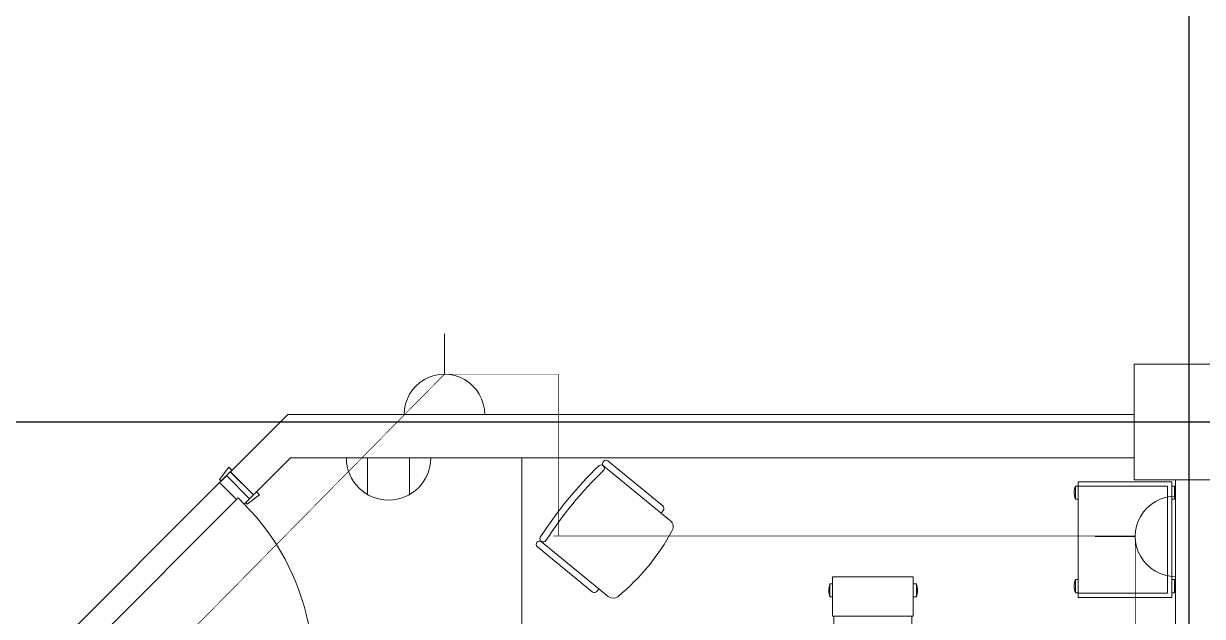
# Model space of a CAD drawing. Header units: metres. Extents: x 75097 to 220695, y -1557923 to -1361206.
# Drawn here: x 131814 to 137225, y -1434530 to -1431809 of the extents above; entities that cross this region are included whole.
import ezdxf

# ---------------------------------------------------------------- set-up
doc = ezdxf.new("R2010")
doc.units = ezdxf.units.M
doc.layers.get('0').update_dxf_attribs({"lineweight": 0})
doc.layers.add('A-100 - Copy$0$axes', color=8, linetype='Continuous')
doc.layers.add('PD-VENT', color=8, linetype='Continuous')
for name, color, linetype, lineweight in [('A-100 - Copy$0$car', 8, 'Continuous', 0), ('A-100 - Copy$0$Medical Equipment and Furniture', 8, 'Continuous', 0), ('A-100 - Copy$0$Medical Equipment and Furniture1', 8, 'Continuous', 5), ('A-100 - Copy$0$Structure', 8, 'Continuous', 9), ('A-100 - Copy$0$Walls', 8, 'Continuous', 0), ('A-100 - Copy$0$Wooden Joinery', 8, 'Continuous', 0)]:
    doc.layers.add(name, color=color, linetype=linetype, lineweight=lineweight)
doc.layers.add('E-POWR', color=7, linetype='Continuous', lineweight=9, true_color=0x4e7e3e)

# ---------------------------------------------------------------- blocks, each defined once
blk = doc.blocks.new('NORMAL SOCKET')
at = {"layer": 'E-POWR'}
for p, q in [((0, 307.7), (0, 615.4)), ((-307.7, 0), (307.7, 0))]:
    blk.add_line(p, q, dxfattribs=at)
blk.add_ellipse((0, 0), major_axis=(32.8, 305.9), ratio=1, start_param=4.81904, end_param=7.960633, dxfattribs=at)
blk = doc.blocks.new('WALL OUTLET')
at = {"layer": 'E-POWR', "extrusion": (9.94399e-05, 4.90741e-07, 1)}
blk.add_line((-193.4, 0, 0), (193.4, 0, 0), dxfattribs=at)
blk.add_line((-193.4, 0, 0), (193.4, 0, 0), dxfattribs=at)
at = {"layer": 'E-POWR', "extrusion": (9.94399e-05, 4.90741e-07, 1), "elevation": 0}
for points in [[(-96.7, 0), (-96.7, 167.5)], [(96.7, 0), (96.7, 167.5)]]:
    blk.add_lwpolyline(points, dxfattribs=at)
at = {"layer": 'E-POWR', "extrusion": (9.94399e-05, 4.90741e-07, 1)}
blk.add_arc((0, 0, 0), 193.4, 359.9963, 179.9963, dxfattribs=at)
blk = doc.blocks.new('A-100 - Copy$0$HF13963-P')
at = {"layer": 'A-100 - Copy$0$Medical Equipment and Furniture1'}
for p, q in [((0.18, 0.185), (0, 0.185)), ((0, 0.185), (0, -0.185)), ((0.0915, 0.1995), (0.0315, 0.1995)), ((0.0315, 0.1995), (0.0315, 0.185)), ((0.0915, 0.1995), (0.0915, 0.185)), ((0.18, 0.185), (0.18, -0.185)), ((0.83, 0.1788), (0.18, 0.1788)), ((0.8007, 0.1919), (0.7407, 0.1919)), ((0.7407, 0.1919), (0.7407, 0.1788)), ((0.8007, 0.1919), (0.8007, 0.1788)), ((0.83, -0.1788), (0.83, 0.1788)), ((0.18, -0.185), (0, -0.185)), ((0.0315, -0.185), (0.0315, -0.1971)), ((0.0915, -0.1971), (0.0315, -0.1971)), ((0.0915, -0.185), (0.0915, -0.1971)), ((0.18, -0.1788), (0.83, -0.1788)), ((0.7407, -0.1788), (0.7407, -0.1933)), ((0.8007, -0.1933), (0.7407, -0.1933)), ((0.8007, -0.1788), (0.8007, -0.1933))]:
    blk.add_line(p, q, dxfattribs=at)
for centre, start, end in [((0.0615, 0.112), 71.0754, 108.9246), ((0.7707, 0.1044), 71.0754, 108.9246), ((0.0615, -0.1096), 251.0754, 288.9246), ((0.7707, -0.1058), 251.0754, 288.9246)]:
    blk.add_arc(centre, 0.0925, start, end, dxfattribs=at)
blk = doc.blocks.new('A-100 - Copy$0$HF10531-P')
at = {"layer": 'A-100 - Copy$0$Medical Equipment and Furniture1'}
for p, q in [((0.0791, 0.4424), (0.0191, 0.4424)), ((0.0191, 0.4424), (0.0191, 0.43)), ((0.0791, 0.4424), (0.0791, 0.43)), ((0.5086, 0.4424), (0.4486, 0.4424)), ((0.4486, 0.4424), (0.4486, 0.43)), ((0.5086, 0.4424), (0.5086, 0.43)), ((0.53, 0.43), (0, 0.43)), ((0, 0.43), (0, 0)), ((0.51, 0.41), (0.02, 0.41)), ((0.02, 0.41), (0.02, 0)), ((0.51, 0), (0.51, 0.41)), ((0.53, 0), (0.53, 0.43)), ((0, 0), (0.53, 0)), ((0.0191, -0.0124), (0.0191, 0)), ((0.0791, -0.0124), (0.0791, 0)), ((0.4486, -0.0124), (0.4486, 0)), ((0.5086, -0.0124), (0.5086, 0)), ((0.0791, -0.0124), (0.0191, -0.0124)), ((0.5086, -0.0124), (0.4486, -0.0124))]:
    blk.add_line(p, q, dxfattribs=at)
for points in [[(0.02, 0.41), (0.02, 0.41), (0.02, 0.41), (0.02, 0.41), (0.02, 0.41), (0.02, 0.41), (0.02, 0.41), (0.02, 0.41), (0.02, 0.41), (0.02, 0.41), (0.02, 0.41), (0.02, 0.41), (0.02, 0.41), (0.02, 0.41), (0.02, 0.41), (0.02, 0.41), (0.02, 0.41), (0.02, 0.41), (0.02, 0.41), (0.02, 0.41), (0.02, 0.41), (0.02, 0.41), (0.02, 0.41), (0.02, 0.41), (0.02, 0.41), (0.02, 0.41), (0.02, 0.41), (0.02, 0.41), (0.02, 0.41), (0.02, 0.41), (0.02, 0.41), (0.02, 0.41), (0.02, 0.41), (0.02, 0.41), (0.02, 0.41), (0.02, 0.41), (0.02, 0.41), (0.02, 0.41), (0.02, 0.41), (0.02, 0.41), (0.02, 0.41), (0.02, 0.41), (0.02, 0.41), (0.02, 0.41), (0.02, 0.41), (0.02, 0.41), (0.02, 0.41), (0.02, 0.41), (0.02, 0.41), (0.02, 0.41), (0.02, 0.41), (0.02, 0.41), (0.02, 0.41), (0.02, 0.41), (0.02, 0.41), (0.02, 0.41), (0.02, 0.41), (0.02, 0.41), (0.02, 0.41), (0.02, 0.41), (0.02, 0.41), (0.02, 0.41), (0.02, 0.41), (0.02, 0.41), (0.02, 0.41), (0.02, 0.41), (0.02, 0.41), (0.02, 0.41), (0.02, 0.41), (0.02, 0.41), (0.02, 0.41), (0.02, 0.41), (0.02, 0.41), (0.02, 0.41), (0.02, 0.41), (0.02, 0.41), (0.02, 0.41), (0.02, 0.41), (0.02, 0.41), (0.02, 0.41), (0.02, 0.41), (0.02, 0.41), (0.02, 0.41), (0.02, 0.41), (0.02, 0.41), (0.02, 0.41), (0.02, 0.41), (0.02, 0.41), (0.02, 0.41), (0.02, 0.41), (0.02, 0.41), (0.02, 0.41), (0.02, 0.41), (0.02, 0.41), (0.02, 0.41), (0.02, 0.41), (0.02, 0.41), (0.02, 0.41), (0.02, 0.41), (0.02, 0.41), (0.02, 0.41), (0.02, 0.41), (0.02, 0.41), (0.02, 0.41), (0.02, 0.41), (0.02, 0.41), (0.02, 0.41), (0.02, 0.41), (0.02, 0.41), (0.02, 0.41), (0.02, 0.41), (0.02, 0.41), (0.02, 0.41), (0.02, 0.41), (0.02, 0.41), (0.02, 0.41), (0.02, 0.41), (0.02, 0.41), (0.02, 0.41), (0.02, 0.41), (0.02, 0.41), (0.02, 0.41), (0.02, 0.41), (0.02, 0.41), (0.02, 0.41), (0.02, 0.41), (0.02, 0.41), (0.02, 0.41), (0.02, 0.41), (0.02, 0.41), (0.02, 0.41), (0.02, 0.41), (0.02, 0.41), (0.02, 0.41), (0.02, 0.41), (0.02, 0.41), (0.02, 0.41), (0.02, 0.41), (0.02, 0.41), (0.02, 0.41), (0.02, 0.41), (0.02, 0.41), (0.02, 0.41), (0.02, 0.41), (0.02, 0.41), (0.02, 0.41), (0.02, 0.41), (0.02, 0.41), (0.02, 0.41), (0.02, 0.41), (0.02, 0.41), (0.02, 0.41), (0.02, 0.41), (0.02, 0.41), (0.02, 0.41), (0.02, 0.41), (0.02, 0.41), (0.02, 0.41), (0.02, 0.41), (0.02, 0.41), (0.02, 0.41), (0.02, 0.41), (0.02, 0.41), (0.02, 0.41), (0.02, 0.41), (0.02, 0.41), (0.02, 0.41), (0.02, 0.41), (0.02, 0.41), (0.02, 0.41), (0.02, 0.41), (0.02, 0.41), (0.02, 0.41), (0.02, 0.41), (0.02, 0.41), (0.02, 0.41), (0.02, 0.41), (0.02, 0.41), (0.02, 0.41), (0.02, 0.41), (0.02, 0.41), (0.02, 0.41), (0.02, 0.41), (0.02, 0.41), (0.02, 0.41), (0.02, 0.41), (0.02, 0.41), (0.02, 0.41), (0.02, 0.41), (0.02, 0.41), (0.02, 0.41), (0.02, 0.41), (0.02, 0.41), (0.02, 0.41), (0.02, 0.41), (0.02, 0.41), (0.02, 0.41), (0.02, 0.41), (0.02, 0.41), (0.02, 0.41), (0.02, 0.41), (0.02, 0.41), (0.02, 0.41), (0.02, 0.41), (0.02, 0.41), (0.02, 0.41), (0.02, 0.41), (0.02, 0.41), (0.02, 0.41), (0.02, 0.41), (0.02, 0.41), (0.02, 0.41), (0.02, 0.41), (0.02, 0.41), (0.02, 0.41), (0.02, 0.41), (0.02, 0.41), (0.02, 0.41), (0.02, 0.41)], [(0.02, 0.41), (0.02, 0.41), (0.02, 0.41), (0.02, 0.41), (0.02, 0.41), (0.02, 0.41), (0.02, 0.41), (0.02, 0.41), (0.02, 0.41), (0.02, 0.41), (0.02, 0.41), (0.02, 0.41), (0.02, 0.41), (0.02, 0.41), (0.02, 0.41), (0.02, 0.41), (0.02, 0.41), (0.02, 0.41), (0.02, 0.41), (0.02, 0.41), (0.02, 0.41), (0.02, 0.41), (0.02, 0.41), (0.02, 0.41), (0.02, 0.41), (0.02, 0.41), (0.02, 0.41), (0.02, 0.41), (0.02, 0.41), (0.02, 0.41), (0.02, 0.41), (0.02, 0.41), (0.02, 0.41), (0.02, 0.41), (0.02, 0.41), (0.02, 0.41), (0.02, 0.41), (0.02, 0.41), (0.02, 0.41), (0.02, 0.41), (0.02, 0.41), (0.02, 0.41), (0.02, 0.41), (0.02, 0.41), (0.02, 0.41), (0.02, 0.41), (0.02, 0.41), (0.02, 0.41), (0.02, 0.41), (0.02, 0.41), (0.02, 0.41), (0.02, 0.41), (0.02, 0.41), (0.02, 0.41), (0.02, 0.41), (0.02, 0.41), (0.02, 0.41), (0.02, 0.41), (0.02, 0.41), (0.02, 0.41), (0.02, 0.41), (0.02, 0.41), (0.02, 0.41), (0.02, 0.41), (0.02, 0.41), (0.02, 0.41), (0.02, 0.41), (0.02, 0.41), (0.02, 0.41), (0.02, 0.41), (0.02, 0.41), (0.02, 0.41), (0.02, 0.41), (0.02, 0.41), (0.02, 0.41), (0.02, 0.41), (0.02, 0.41), (0.02, 0.41), (0.02, 0.41), (0.02, 0.41), (0.02, 0.41), (0.02, 0.41), (0.02, 0.41), (0.02, 0.41), (0.02, 0.41), (0.02, 0.41), (0.02, 0.41), (0.02, 0.41), (0.02, 0.41), (0.02, 0.41), (0.02, 0.41), (0.02, 0.41), (0.02, 0.41), (0.02, 0.41), (0.02, 0.41), (0.02, 0.41), (0.02, 0.41), (0.02, 0.41), (0.02, 0.41), (0.02, 0.41), (0.02, 0.41), (0.02, 0.41), (0.02, 0.41), (0.02, 0.41), (0.02, 0.41), (0.02, 0.41), (0.02, 0.41), (0.02, 0.41), (0.02, 0.41), (0.02, 0.41), (0.02, 0.41), (0.02, 0.41), (0.02, 0.41), (0.02, 0.41), (0.02, 0.41), (0.02, 0.41), (0.02, 0.41), (0.02, 0.41), (0.02, 0.41), (0.02, 0.41), (0.02, 0.41), (0.02, 0.41), (0.02, 0.41), (0.02, 0.41), (0.02, 0.41), (0.02, 0.41), (0.02, 0.41), (0.02, 0.41), (0.02, 0.41), (0.02, 0.41), (0.02, 0.41), (0.02, 0.41), (0.02, 0.41), (0.02, 0.41), (0.02, 0.41), (0.02, 0.41), (0.02, 0.41), (0.02, 0.41), (0.02, 0.41), (0.02, 0.41), (0.02, 0.41), (0.02, 0.41), (0.02, 0.41), (0.02, 0.41), (0.02, 0.41), (0.02, 0.41), (0.02, 0.41), (0.02, 0.41), (0.02, 0.41), (0.02, 0.41), (0.02, 0.41), (0.02, 0.41), (0.02, 0.41), (0.02, 0.41), (0.02, 0.41), (0.02, 0.41), (0.02, 0.41), (0.02, 0.41), (0.02, 0.41), (0.02, 0.41), (0.02, 0.41), (0.02, 0.41), (0.02, 0.41), (0.02, 0.41), (0.02, 0.41), (0.02, 0.41), (0.02, 0.41), (0.02, 0.41), (0.02, 0.41), (0.02, 0.41), (0.02, 0.41), (0.02, 0.41), (0.02, 0.41), (0.02, 0.41), (0.02, 0.41), (0.02, 0.41), (0.02, 0.41), (0.02, 0.41), (0.02, 0.41), (0.02, 0.41), (0.02, 0.41), (0.02, 0.41), (0.02, 0.41), (0.02, 0.41), (0.02, 0.41), (0.02, 0.41), (0.02, 0.41), (0.02, 0.41), (0.02, 0.41), (0.02, 0.41), (0.02, 0.41), (0.02, 0.41), (0.02, 0.41), (0.02, 0.41), (0.02, 0.41), (0.02, 0.41), (0.02, 0.41), (0.02, 0.41), (0.02, 0.41), (0.02, 0.41), (0.02, 0.41), (0.02, 0.41), (0.02, 0.41), (0.02, 0.41), (0.02, 0.41), (0.02, 0.41), (0.02, 0.41), (0.02, 0.41), (0.02, 0.41), (0.02, 0.41), (0.02, 0.41), (0.02, 0.41), (0.02, 0.41), (0.02, 0.41)], [(0.02, 0.41), (0.02, 0.41), (0.02, 0.41), (0.02, 0.41), (0.02, 0.41), (0.02, 0.41), (0.02, 0.41), (0.02, 0.41), (0.02, 0.41), (0.02, 0.41), (0.02, 0.41), (0.02, 0.41), (0.02, 0.41), (0.02, 0.41), (0.02, 0.41), (0.02, 0.41), (0.02, 0.41), (0.02, 0.41), (0.02, 0.41), (0.02, 0.41), (0.02, 0.41), (0.02, 0.41), (0.02, 0.41), (0.02, 0.41), (0.02, 0.41), (0.02, 0.41), (0.02, 0.41), (0.02, 0.41), (0.02, 0.41), (0.02, 0.41), (0.02, 0.41), (0.02, 0.41), (0.02, 0.41), (0.02, 0.41), (0.02, 0.41), (0.02, 0.41), (0.02, 0.41), (0.02, 0.41), (0.02, 0.41), (0.02, 0.41), (0.02, 0.41), (0.02, 0.41), (0.02, 0.41), (0.02, 0.41), (0.02, 0.41), (0.02, 0.41), (0.02, 0.41), (0.02, 0.41), (0.02, 0.41), (0.02, 0.41), (0.02, 0.41), (0.02, 0.41), (0.02, 0.41), (0.02, 0.41), (0.02, 0.41), (0.02, 0.41), (0.02, 0.41), (0.02, 0.41), (0.02, 0.41), (0.02, 0.41), (0.02, 0.41), (0.02, 0.41), (0.02, 0.41), (0.02, 0.41), (0.02, 0.41), (0.02, 0.41), (0.02, 0.41), (0.02, 0.41), (0.02, 0.41), (0.02, 0.41), (0.02, 0.41), (0.02, 0.41), (0.02, 0.41), (0.02, 0.41), (0.02, 0.41), (0.02, 0.41), (0.02, 0.41), (0.02, 0.41), (0.02, 0.41), (0.02, 0.41), (0.02, 0.41), (0.02, 0.41), (0.02, 0.41), (0.02, 0.41), (0.02, 0.41), (0.02, 0.41), (0.02, 0.41), (0.02, 0.41), (0.02, 0.41), (0.02, 0.41), (0.02, 0.41), (0.02, 0.41), (0.02, 0.41), (0.02, 0.41), (0.02, 0.41), (0.02, 0.41), (0.02, 0.41), (0.02, 0.41), (0.02, 0.41), (0.02, 0.41), (0.02, 0.41), (0.02, 0.41), (0.02, 0.41), (0.02, 0.41), (0.02, 0.41), (0.02, 0.41), (0.02, 0.41), (0.02, 0.41), (0.02, 0.41), (0.02, 0.41), (0.02, 0.41), (0.02, 0.41), (0.02, 0.41), (0.02, 0.41), (0.02, 0.41), (0.02, 0.41), (0.02, 0.41), (0.02, 0.41), (0.02, 0.41), (0.02, 0.41), (0.02, 0.41), (0.02, 0.41), (0.02, 0.41), (0.02, 0.41), (0.02, 0.41), (0.02, 0.41), (0.02, 0.41), (0.02, 0.41), (0.02, 0.41), (0.02, 0.41), (0.02, 0.41), (0.02, 0.41), (0.02, 0.41), (0.02, 0.41), (0.02, 0.41), (0.02, 0.41), (0.02, 0.41), (0.02, 0.41), (0.02, 0.41), (0.02, 0.41), (0.02, 0.41), (0.02, 0.41), (0.02, 0.41), (0.02, 0.41), (0.02, 0.41), (0.02, 0.41), (0.02, 0.41), (0.02, 0.41), (0.02, 0.41), (0.02, 0.41), (0.02, 0.41), (0.02, 0.41), (0.02, 0.41), (0.02, 0.41), (0.02, 0.41), (0.02, 0.41), (0.02, 0.41), (0.02, 0.41), (0.02, 0.41), (0.02, 0.41), (0.02, 0.41), (0.02, 0.41), (0.02, 0.41), (0.02, 0.41), (0.02, 0.41), (0.02, 0.41), (0.02, 0.41), (0.02, 0.41), (0.02, 0.41), (0.02, 0.41), (0.02, 0.41), (0.02, 0.41), (0.02, 0.41), (0.02, 0.41), (0.02, 0.41), (0.02, 0.41), (0.02, 0.41), (0.02, 0.41), (0.02, 0.41), (0.02, 0.41), (0.02, 0.41), (0.02, 0.41), (0.02, 0.41), (0.02, 0.41), (0.02, 0.41), (0.02, 0.41), (0.02, 0.41), (0.02, 0.41), (0.02, 0.41), (0.02, 0.41), (0.02, 0.41), (0.02, 0.41), (0.02, 0.41), (0.02, 0.41), (0.02, 0.41), (0.02, 0.41), (0.02, 0.41), (0.02, 0.41), (0.02, 0.41), (0.02, 0.41), (0.02, 0.41), (0.02, 0.41), (0.02, 0.41), (0.02, 0.41), (0.02, 0.41), (0.02, 0.41), (0.02, 0.41), (0.02, 0.41), (0.02, 0.41), (0.02, 0.41), (0.02, 0.41), (0.02, 0.41), (0.02, 0.41), (0.02, 0.41), (0.02, 0.41), (0.02, 0.41), (0.02, 0.41), (0.02, 0.41), (0.02, 0.41), (0.02, 0.41), (0.02, 0.41), (0.02, 0.41), (0.02, 0.41), (0.02, 0.41), (0.02, 0.41), (0.02, 0.41), (0.02, 0.41), (0.02, 0.41), (0.02, 0.41), (0.02, 0.41), (0.02, 0.41), (0.02, 0.41), (0.02, 0.41), (0.02, 0.41), (0.02, 0.41), (0.02, 0.41), (0.02, 0.41), (0.02, 0.41), (0.02, 0.41), (0.02, 0.41), (0.02, 0.41), (0.02, 0.41), (0.02, 0.41), (0.02, 0.41), (0.02, 0.41), (0.02, 0.41), (0.02, 0.41), (0.02, 0.41), (0.02, 0.41), (0.02, 0.41), (0.02, 0.41), (0.02, 0.41), (0.02, 0.41), (0.02, 0.41), (0.02, 0.41), (0.02, 0.41), (0.02, 0.41), (0.02, 0.41), (0.02, 0.41), (0.02, 0.41), (0.02, 0.41), (0.02, 0.41), (0.02, 0.41), (0.02, 0.41), (0.02, 0.41), (0.02, 0.41), (0.02, 0.41), (0.02, 0.41), (0.02, 0.41), (0.02, 0.41), (0.02, 0.41), (0.02, 0.41), (0.02, 0.41), (0.02, 0.41), (0.02, 0.41), (0.02, 0.41), (0.02, 0.41)]]:
    blk.add_lwpolyline(points, close=True, dxfattribs=at)
for points in [[(0.02, 0.41), (0.02, 0.41), (0.02, 0.41), (0.02, 0.41), (0.02, 0.41), (0.02, 0.41), (0.02, 0.41), (0.02, 0.41)], [(0.02, 0.41), (0.02, 0.41), (0.02, 0.41), (0.02, 0.41), (0.02, 0.41), (0.02, 0.41), (0.02, 0.41), (0.02, 0.41), (0.02, 0.41), (0.02, 0.41), (0.02, 0.41), (0.02, 0.41), (0.02, 0.41), (0.02, 0.41), (0.02, 0.41), (0.02, 0.41), (0.02, 0.41), (0.02, 0.41), (0.02, 0.41), (0.02, 0.41), (0.02, 0.41), (0.02, 0.41), (0.02, 0.41), (0.02, 0.41), (0.02, 0.41), (0.02, 0.41), (0.02, 0.41), (0.02, 0.41), (0.02, 0.41), (0.02, 0.41), (0.02, 0.41), (0.02, 0.41), (0.02, 0.41), (0.02, 0.41), (0.02, 0.41), (0.02, 0.41), (0.02, 0.41), (0.02, 0.41), (0.02, 0.41), (0.02, 0.41), (0.02, 0.41), (0.02, 0.41), (0.02, 0.41), (0.02, 0.41), (0.02, 0.41), (0.02, 0.41), (0.02, 0.41), (0.02, 0.41), (0.02, 0.41), (0.02, 0.41), (0.02, 0.41), (0.02, 0.41), (0.02, 0.41), (0.02, 0.41), (0.02, 0.41), (0.02, 0.41), (0.02, 0.41), (0.02, 0.41), (0.02, 0.41), (0.02, 0.41), (0.02, 0.41), (0.02, 0.41), (0.02, 0.41), (0.02, 0.41), (0.02, 0.41), (0.02, 0.41), (0.02, 0.41), (0.02, 0.41), (0.02, 0.41), (0.02, 0.41), (0.02, 0.41), (0.02, 0.41), (0.02, 0.41), (0.02, 0.41), (0.02, 0.41), (0.02, 0.41), (0.02, 0.41), (0.02, 0.41), (0.02, 0.41), (0.02, 0.41), (0.02, 0.41), (0.02, 0.41), (0.02, 0.41), (0.02, 0.41), (0.02, 0.41), (0.02, 0.41), (0.02, 0.41), (0.02, 0.41), (0.02, 0.41), (0.02, 0.41), (0.02, 0.41), (0.02, 0.41), (0.02, 0.41), (0.02, 0.41), (0.02, 0.41), (0.02, 0.41), (0.02, 0.41), (0.02, 0.41), (0.02, 0.41), (0.02, 0.41), (0.02, 0.41), (0.02, 0.41), (0.02, 0.41), (0.02, 0.41), (0.02, 0.41), (0.02, 0.41), (0.02, 0.41), (0.02, 0.41), (0.02, 0.41), (0.02, 0.41), (0.02, 0.41)], [(0.02, 0.41), (0.02, 0.41), (0.02, 0.41), (0.02, 0.41), (0.02, 0.41), (0.02, 0.41), (0.02, 0.41), (0.02, 0.41), (0.02, 0.41), (0.02, 0.41), (0.02, 0.41), (0.02, 0.41), (0.02, 0.41), (0.02, 0.41), (0.02, 0.41), (0.02, 0.41), (0.02, 0.41)], [(0.02, 0.41), (0.02, 0.41), (0.02, 0.41), (0.02, 0.41), (0.02, 0.41), (0.02, 0.41), (0.02, 0.41)], [(0.02, 0.41), (0.02, 0.41), (0.02, 0.41), (0.02, 0.41), (0.02, 0.41), (0.02, 0.41), (0.02, 0.41), (0.02, 0.41), (0.02, 0.41), (0.02, 0.41), (0.02, 0.41), (0.02, 0.41)], [(0.02, 0.41), (0.02, 0.41), (0.02, 0.41), (0.02, 0.41), (0.02, 0.41), (0.02, 0.41), (0.02, 0.41), (0.02, 0.41), (0.02, 0.41), (0.02, 0.41), (0.02, 0.41), (0.02, 0.41), (0.02, 0.41), (0.02, 0.41), (0.02, 0.41), (0.02, 0.41), (0.02, 0.41), (0.02, 0.41), (0.02, 0.41), (0.02, 0.41), (0.02, 0.41), (0.02, 0.41), (0.02, 0.41), (0.02, 0.41), (0.02, 0.41), (0.02, 0.41), (0.02, 0.41), (0.02, 0.41), (0.02, 0.41), (0.02, 0.41), (0.02, 0.41), (0.02, 0.41), (0.02, 0.41), (0.02, 0.41), (0.02, 0.41), (0.02, 0.41), (0.02, 0.41), (0.02, 0.41), (0.02, 0.41), (0.02, 0.41), (0.02, 0.41), (0.02, 0.41), (0.02, 0.41), (0.02, 0.41), (0.02, 0.41), (0.02, 0.41), (0.02, 0.41), (0.02, 0.41), (0.02, 0.41), (0.02, 0.41), (0.02, 0.41), (0.02, 0.41), (0.02, 0.41), (0.02, 0.41), (0.02, 0.41), (0.02, 0.41), (0.02, 0.41), (0.02, 0.41), (0.02, 0.41), (0.02, 0.41), (0.02, 0.41), (0.02, 0.41), (0.02, 0.41), (0.02, 0.41), (0.02, 0.41), (0.02, 0.41), (0.02, 0.41), (0.02, 0.41), (0.02, 0.41), (0.02, 0.41), (0.02, 0.41), (0.02, 0.41), (0.02, 0.41), (0.02, 0.41), (0.02, 0.41), (0.02, 0.41), (0.02, 0.41), (0.02, 0.41), (0.02, 0.41), (0.02, 0.41), (0.02, 0.41), (0.02, 0.41), (0.02, 0.41), (0.02, 0.41), (0.02, 0.41), (0.02, 0.41), (0.02, 0.41), (0.02, 0.41), (0.02, 0.41)], [(0.02, 0.41), (0.02, 0.41), (0.02, 0.41), (0.02, 0.41), (0.02, 0.41), (0.02, 0.41), (0.02, 0.41), (0.02, 0.41), (0.02, 0.41), (0.02, 0.41), (0.02, 0.41), (0.02, 0.41), (0.02, 0.41), (0.02, 0.41), (0.02, 0.41), (0.02, 0.41), (0.02, 0.41), (0.02, 0.41), (0.02, 0.41), (0.02, 0.41), (0.02, 0.41), (0.02, 0.41), (0.02, 0.41), (0.02, 0.41), (0.02, 0.41), (0.02, 0.41), (0.02, 0.41), (0.02, 0.41), (0.02, 0.41), (0.02, 0.41), (0.02, 0.41), (0.02, 0.41), (0.02, 0.41), (0.02, 0.41), (0.02, 0.41), (0.02, 0.41), (0.02, 0.41), (0.02, 0.41), (0.02, 0.41), (0.02, 0.41), (0.02, 0.41), (0.02, 0.41), (0.02, 0.41), (0.02, 0.41), (0.02, 0.41), (0.02, 0.41), (0.02, 0.41), (0.02, 0.41), (0.02, 0.41), (0.02, 0.41), (0.02, 0.41), (0.02, 0.41), (0.02, 0.41), (0.02, 0.41)], [(0.02, 0.41), (0.02, 0.41), (0.02, 0.41), (0.02, 0.41), (0.02, 0.41), (0.02, 0.41), (0.02, 0.41), (0.02, 0.41), (0.02, 0.41), (0.02, 0.41)], [(0.02, 0.41), (0.02, 0.41), (0.02, 0.41), (0.02, 0.41), (0.02, 0.41), (0.02, 0.41), (0.02, 0.41), (0.02, 0.41), (0.02, 0.41), (0.02, 0.41)], [(0.02, 0.41), (0.02, 0.41), (0.02, 0.41), (0.02, 0.41), (0.02, 0.41), (0.02, 0.41), (0.02, 0.41), (0.02, 0.41), (0.02, 0.41), (0.02, 0.41), (0.02, 0.41), (0.02, 0.41), (0.02, 0.41), (0.02, 0.41), (0.02, 0.41)], [(0.02, 0.41), (0.02, 0.41), (0.02, 0.41), (0.02, 0.41), (0.02, 0.41), (0.02, 0.41), (0.02, 0.41), (0.02, 0.41), (0.02, 0.41), (0.02, 0.41)], [(0.02, 0.41), (0.02, 0.41), (0.02, 0.41), (0.02, 0.41), (0.02, 0.41), (0.02, 0.41), (0.02, 0.41)], [(0.02, 0.41), (0.02, 0.41), (0.02, 0.41), (0.02, 0.41), (0.02, 0.41), (0.02, 0.41), (0.02, 0.41), (0.02, 0.41), (0.02, 0.41), (0.02, 0.41)], [(0.02, 0.41), (0.02, 0.41), (0.02, 0.41), (0.02, 0.41), (0.02, 0.41), (0.02, 0.41), (0.02, 0.41), (0.02, 0.41), (0.02, 0.41), (0.02, 0.41), (0.02, 0.41), (0.02, 0.41), (0.02, 0.41), (0.02, 0.41), (0.02, 0.41), (0.02, 0.41), (0.02, 0.41), (0.02, 0.41)], [(0.02, 0.41), (0.02, 0.41), (0.02, 0.41), (0.02, 0.41), (0.02, 0.41), (0.02, 0.41), (0.02, 0.41), (0.02, 0.41), (0.02, 0.41)]]:
    blk.add_lwpolyline(points, dxfattribs=at)
for centre, start, end in [((0.0491, 0.3549), 71.0754, 108.9246), ((0.4786, 0.3549), 71.0754, 108.9246), ((0.0491, 0.0751), 251.0754, 288.9246), ((0.4786, 0.0751), 251.0754, 288.9246)]:
    blk.add_arc(centre, 0.0925, start, end, dxfattribs=at)
blk = doc.blocks.new('A-100 - Copy$0$GF21016P-P')
at = {"layer": 'A-100 - Copy$0$Medical Equipment and Furniture1', "extrusion": (-1.24384e-09, -1.20261e-09, -1)}
for p, q in [((-0.225, -0.4495), (-0.225, -0.0538)), ((0.225, -0.4495), (0.225, -0.0538)), ((-0.255, -0.4495), (-0.255, -0.124)), ((-0.24, -0.109), (-0.225, -0.109)), ((0.24, -0.109), (0.225, -0.109)), ((0.255, -0.4495), (0.255, -0.124)), ((0.24, -0.4645), (0.24, -0.4645))]:
    blk.add_line(p, q, dxfattribs=at)
for centre, radius, start, end in [((0, -1.0036), 1.0036, 78.7568, 101.2432), ((0.19, -0.0538), 0.035, 0, 80.6557), ((-0.19, -0.0538), 0.035, 99.3443, 180), ((0.24, -0.124), 0.015, 0, 90), ((-0.24, -0.124), 0.015, 90, 180), ((0.24, -0.4495), 0.015, 270, 0), ((0.24, -0.4495), 0.015, 180, 270), ((0.2093, -0.4529), 0.015, 284.3864, 95.5209), ((0, 1.406), 1.8855, 263.5119, 276.4881), ((0, 1.4254), 1.8749, 263.6341, 276.3659), ((-0.2093, -0.4529), 0.015, 84.4791, 255.6136), ((-0.24, -0.4495), 0.015, 270, 0), ((-0.24, -0.4495), 0.015, 180, 270)]:
    blk.add_arc(centre, radius, start, end, dxfattribs=at)
blk = doc.blocks.new('A-100 - Copy$0$A$C683B37BC')
at = {"layer": 'A-100 - Copy$0$car'}
for p, q in [((-770.4, -827), (-21.2, -77.8)), ((56.6, -155.6, -2.4), (-692.7, -904.8, -4.7))]:
    blk.add_line(p, q, dxfattribs=at)
at = {"layer": 'A-100 - Copy$0$Wooden Joinery'}
for p, q in [((-92.4, 996.4, -2.4), (-102.4, 996.4, -2.4)), ((-92.4, 976.4, -2.4), (-102.4, 976.4, -2.4)), ((-92.4, 1006.4, -2.4), (-92.4, 966.4, -2.4)), ((-82.4, 1006.4, -2.4), (-92.4, 1006.4, -2.4)), ((-42.4, 1006.4, -2.4), (-32.4, 1006.4, -2.4)), ((-32.4, 1006.4, -2.4), (-32.4, 966.4, -2.4)), ((-32.4, 996.4, -2.4), (-22.4, 996.4, -2.4)), ((-32.4, 976.4, -2.4), (-22.4, 976.4, -2.4)), ((-132.4, 966.4, -2.4), (-132.4, 876.4, -2.4)), ((-112.4, 966.4, -2.4), (-112.4, 876.4, -2.4)), ((-82.4, 966.4, -2.4), (-92.4, 966.4, -2.4)), ((-42.4, 966.4, -2.4), (-32.4, 966.4, -2.4)), ((-12.4, 966.4, -2.4), (-12.4, 876.4, -2.4)), ((7.6, 966.4, -2.4), (7.6, 876.4, -2.4)), ((-92.4, 866.4, -2.4), (-102.4, 866.4, -2.4)), ((-92.4, 866.4, -2.4), (-92.4, 846.4, -2.4)), ((-32.4, 866.4, -2.4), (-22.4, 866.4, -2.4)), ((-32.4, 866.4, -2.4), (-32.4, 846.4, -2.4)), ((-92.4, 846.4, -2.4), (-102.4, 846.4, -2.4)), ((-32.4, 846.4, -2.4), (-22.4, 846.4, -2.4))]:
    blk.add_line(p, q, dxfattribs=at)
for points in [[(-82.4, -42.4), (-82.4, 1036.4), (-42.4, 1036.4), (-42.4, -42.4)], [(-35.4, -35.4), (-42.4, -28.3), (0, 28.3), (14.1, 14.1)], [(63.6, -148.5), (70.7, -155.6), (127.3, -113.1), (113.1, -99)], [(-812.9, -812.9), (-819.9, -805.8), (-876.5, -848.2), (-862.4, -862.4)], [(-699.7, -911.9), (-692.7, -918.9), (-735.1, -975.5), (-749.2, -961.4)]]:
    blk.add_lwpolyline(points, close=True, dxfattribs=at)
for points in [[(-17.7, -17.7), (88.4, -123.7), (106.1, -106.1), (0, 0), (-17.7, -17.7)], [(-17.7, -17.7), (-42.4, -42.4), (-14.1, -70.7), (-21.2, -77.8), (56.6, -155.6), (88.4, -123.7), (-17.7, -17.7)], [(-830.6, -830.6), (-805.8, -805.8), (-777.5, -834.1), (-770.4, -827), (-692.7, -904.8), (-724.5, -936.6), (-830.6, -830.6)], [(-830.6, -830.6), (-724.5, -936.6), (-742.2, -954.3), (-848.2, -848.2), (-830.6, -830.6)]]:
    blk.add_lwpolyline(points, dxfattribs=at)
for centre, radius, start, end in [((-42.4, -42.4), 1079.6, 92.1234, 225), ((-102.4, 966.4, -2.4), 30, 90, 180), ((-102.4, 966.4, -2.4), 10, 90, 180), ((-22.4, 966.4, -2.4), 30, 0, 90), ((-22.4, 966.4, -2.4), 10, 0, 90), ((-102.4, 876.4, -2.4), 30, 180, 270), ((-102.4, 876.4, -2.4), 10, 180, 270), ((-22.4, 876.4, -2.4), 10, 270, 0), ((-22.4, 876.4, -2.4), 30, 270, 0)]:
    blk.add_arc(centre, radius, start, end, dxfattribs=at)
blk = doc.blocks.new('A-100 - Copy')
at = {"layer": 'A-100 - Copy$0$axes'}
for p, q in [((137163.3, -1477297.4, 0), (137163.3, -1387547.7, 0)), ((178940.3, -1433637.7, 2.4), (96147.6, -1433637.7, 2.4))]:
    blk.add_line(p, q, dxfattribs=at)
at = {"layer": 'A-100 - Copy$0$Medical Equipment and Furniture'}
blk.add_line((134101.2, -1435661.7, 0), (134101.2, -1433802.7, 0), dxfattribs=at)
at = {"layer": 'A-100 - Copy$0$Structure', "elevation": 0}
blk.add_lwpolyline([(136911.2, -1433902.7), (137441.2, -1433902.7), (137441.2, -1433372.7), (136911.2, -1433372.7)], close=True, dxfattribs=at)
at = {"layer": 'A-100 - Copy$0$Walls'}
for p, q in [((132763, -1433865.9, 0), (133026.2, -1433602.7, 0)), ((133026.2, -1433602.7, 0), (136911.2, -1433602.7, 0)), ((132869.1, -1433972, 0), (133038.4, -1433802.7, 0)), ((133038.4, -1433802.7, 0), (136911.2, -1433802.7, 0)), ((132869.1, -1433972, 0), (132763, -1433865.9, 0)), ((137101.2, -1433902.7, 0), (137101.2, -1440572.7, 0))]:
    blk.add_line(p, q, dxfattribs=at)
at = {"layer": 'A-100 - Copy$0$Medical Equipment and Furniture'}
for name, p, xscale, yscale, zscale, rotation in [('A-100 - Copy$0$GF21016P-P', (134681.6, -1434298.8, 2.4), 1000, 1000, 1000, 230.6006612551376), ('A-100 - Copy$0$HF13963-P', (135712.1, -1434348.6, 0), 1000.000000000002, 1000.000000000002, 1000.000000000002, 270.0000011920892)]:
    blk.add_blockref(name, p, dxfattribs=dict(at, xscale=xscale, yscale=yscale, zscale=zscale, rotation=rotation))
at = {"layer": 'A-100 - Copy$0$Medical Equipment and Furniture', "extrusion": (6.40204e-11, 1.551e-10, -1), "xscale": -1000.000000000002, "yscale": 1000.000000000002, "zscale": -1000.000000000002, "rotation": 90.00000119208939}
blk.add_blockref('A-100 - Copy$0$HF10531-P', (-136653.9, -1433912.5, 0), dxfattribs=at)
at = {"layer": 'A-100 - Copy$0$Wooden Joinery', "rotation": 180}
blk.add_blockref('A-100 - Copy$0$A$C683B37BC', (132020.5, -1434820.5, 0), dxfattribs=at)

msp = doc.modelspace()

# ---------------------------------------------------------------- linework, layer by layer
at = {"layer": 'E-POWR', "const_width": 3, "elevation": 0}
for points in [[(134267.9, -1434160.8), (134267.9, -1433418.1), (133745.7, -1433418.1), (132035.8, -1435151.6), (132035.8, -1436007)], [(136899.3, -1440227.4), (136916.6, -1438724.9), (136899.3, -1438113), (136916.6, -1436484.5), (136916.6, -1435897), (136916.6, -1434160.8), (134246.1, -1434160.8)]]:
    msp.add_lwpolyline(points, dxfattribs=at)

# ---------------------------------------------------------------- block references
at = {"layer": 'E-POWR', "color": 85, "xscale": -0.6, "yscale": 0.6, "zscale": 0.6}
msp.add_blockref('NORMAL SOCKET', (133745.7, -1433602.7, 0), dxfattribs=at)
at = {"layer": 'E-POWR', "color": 85, "xscale": -0.6, "yscale": 0.6, "zscale": 0.6, "rotation": 90}
msp.add_blockref('NORMAL SOCKET', (137101.2, -1434162.8, 0), dxfattribs=at)
at = {"layer": 'PD-VENT', "color": 85, "xscale": -1, "rotation": 179.9816343017128}
msp.add_blockref('WALL OUTLET', (133489, -1433802.7, 2.4), dxfattribs=at)

# ---------------------------------------------------------------- next in the draw order: block references
msp.add_blockref('A-100 - Copy', (0, 0))

doc.saveas('drawing.dxf')
